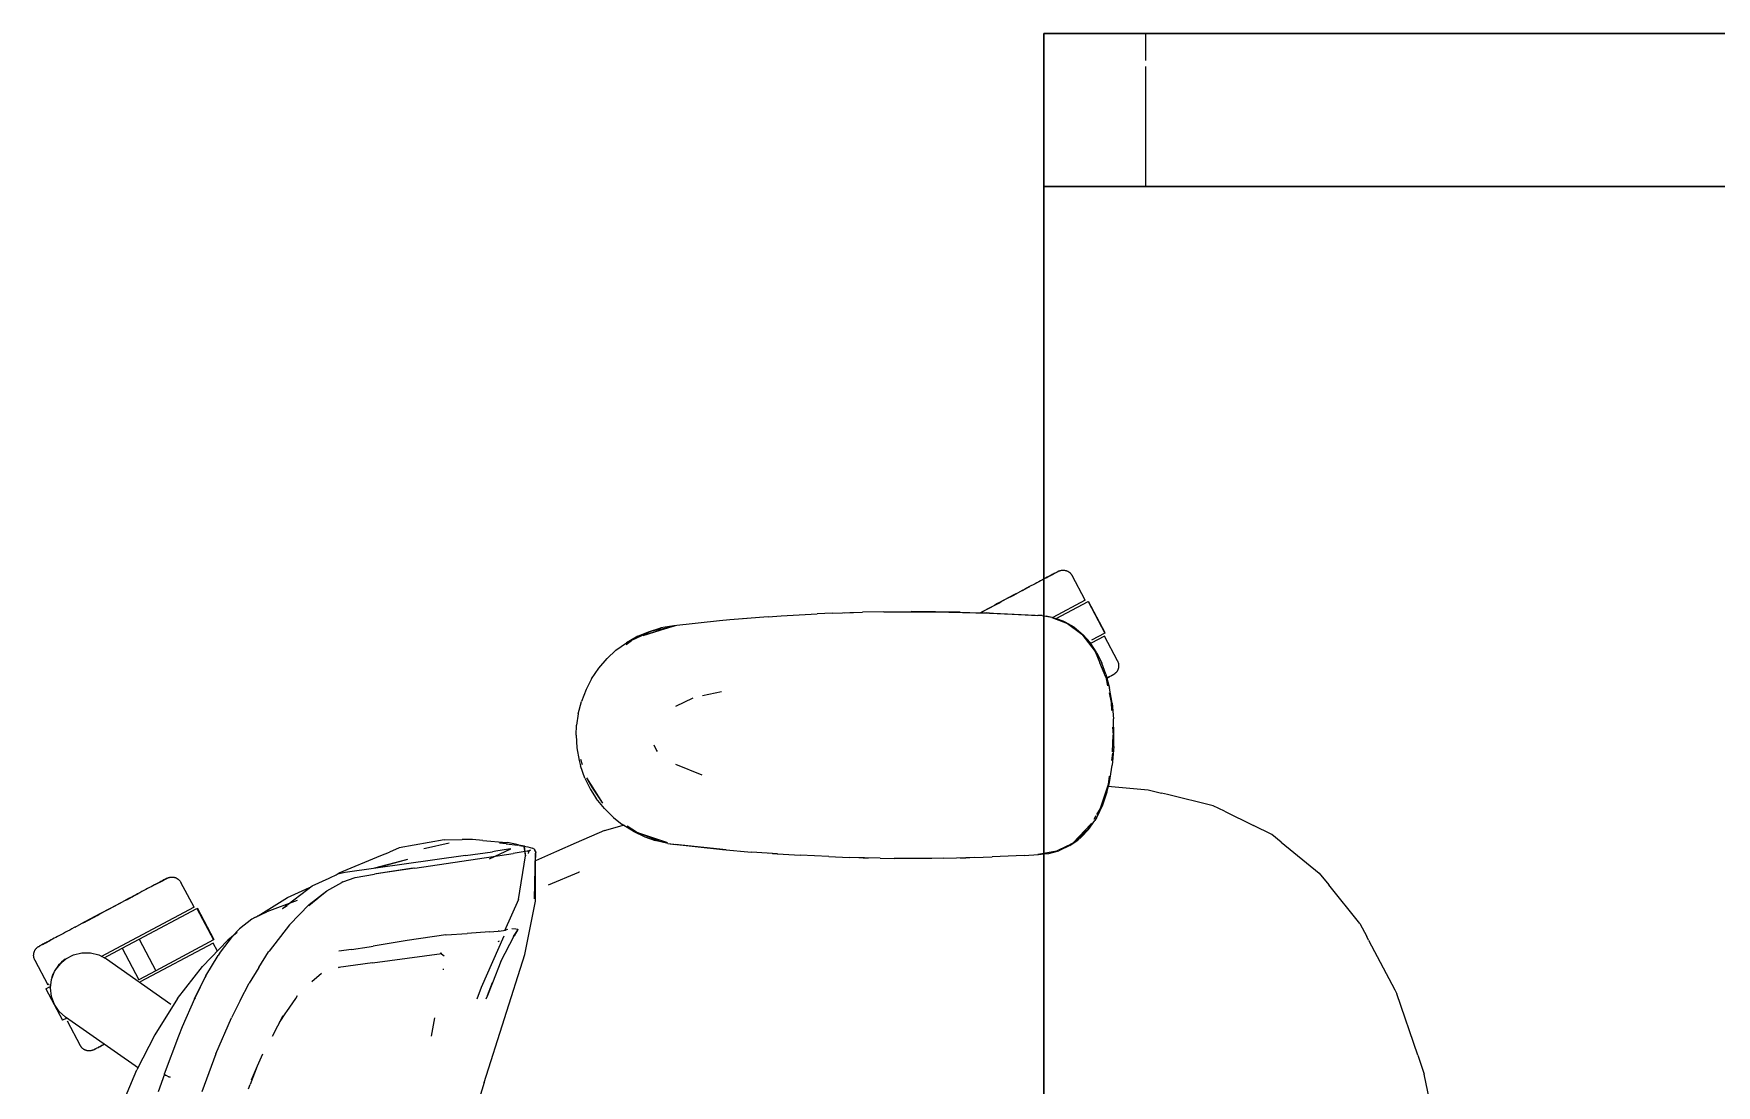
# Model space of a CAD drawing. Header units: millimetres. Extents: x 155927 to 326028, y -36033 to 97293.
# Drawn here: x 221534 to 222195, y 10562 to 10976 of the extents above; entities that cross this region are included whole.
import ezdxf

# ---------------------------------------------------------------- set-up
doc = ezdxf.new("R2010")
doc.units = ezdxf.units.MM
doc.header["$MEASUREMENT"] = 0
doc.layers.add('G-IMPT', color=8, linetype='CONTINUOUS', lineweight=9)
doc.layers.add('I-FURN', color=8, linetype='CONTINUOUS', lineweight=9)

msp = doc.modelspace()

# ---------------------------------------------------------------- linework, layer by layer
at = {"layer": 'G-IMPT'}
for p, q in [((221786.19, 10743.01), (221773.73, 10739.18)), ((221777.22, 10740.97), (221785.62, 10742.88)), ((221785.67, 10743.01), (221780.63, 10742.11)), ((221786.19, 10743.01), (221782.87, 10742.09)), ((221803.6, 10744.91), (221785.67, 10743.01)), ((221807.73, 10745.26), (221803.6, 10744.91)), ((221822.79, 10746.51), (221807.73, 10745.26)), ((221814.6, 10745.86), (221812.93, 10745.69)), ((221822.79, 10746.51), (221827.88, 10746.83)), ((221827.88, 10746.83), (221842.01, 10747.64)), ((221848.04, 10747.9), (221842.01, 10747.64)), ((221848.04, 10747.9), (221859.8, 10748.29)), ((221852.92, 10748.04), (221854.86, 10748.15)), ((221854.86, 10748.15), (221856.36, 10748.16)), ((221868.22, 10748.45), (221859.8, 10748.29)), ((221868.22, 10748.45), (221879.01, 10748.54)), ((221868.22, 10748.45), (221888.4, 10748.5)), ((221868.22, 10748.45), (221898.23, 10748.34)), ((221898.23, 10748.34), (221879.01, 10748.54)), ((221888.29, 10748.46), (221890.44, 10748.48)), ((221888.4, 10748.5), (221898.23, 10748.34)), ((221888.4, 10748.5), (221909.8, 10747.99)), ((221888.4, 10748.5), (221908.59, 10748.03)), ((221890.44, 10748.48), (221892.35, 10748.41)), ((221898.23, 10748.34), (221909.8, 10747.99)), ((221909.8, 10747.99), (221908.59, 10748.03)), ((221908.59, 10748.03), (221930.37, 10746.95)), ((221908.59, 10748.03), (221928.77, 10747.06)), ((221909.8, 10747.99), (221930.37, 10746.95)), ((221926.53, 10747.14), (221928.77, 10747.06)), ((221930.37, 10746.95), (221928.77, 10747.06)), ((221930.37, 10746.95), (221932.02, 10746.69)), ((221934.23, 10746.23), (221931.07, 10746.71)), ((221934.41, 10746.25), (221932.02, 10746.69)), ((221934.23, 10746.23), (221940.43, 10743.82)), ((221934.41, 10746.25), (221935.76, 10745.88)), ((221939.4, 10744.49), (221935.76, 10745.88)), ((221939.4, 10744.49), (221942.83, 10742.53)), ((221940.43, 10743.82), (221946.05, 10739.65)), ((221763, 10733.33), (221767.09, 10736.32)), ((221767.05, 10735.63), (221769.15, 10737.23)), ((221771.53, 10738.84), (221767.09, 10736.32)), ((221777.22, 10740.97), (221769.15, 10737.23)), ((221771.53, 10738.84), (221775.77, 10740.65)), ((221773.73, 10739.18), (221782.87, 10742.09)), ((221775.77, 10740.65), (221780.63, 10742.11)), ((221942.83, 10742.53), (221946.57, 10739.45)), ((221946.05, 10739.65), (221951.27, 10732.86)), ((221949.24, 10736.41), (221946.57, 10739.45)), ((221951.9, 10732.37), (221949.24, 10736.41)), ((221756.24, 10726.33), (221759.57, 10730.16)), ((221763, 10733.33), (221759.57, 10730.16)), ((221951.27, 10732.86), (221953.11, 10728.47)), ((221951.9, 10732.37), (221953.88, 10728.29)), ((221753.41, 10722.16), (221756.24, 10726.33)), ((221955.44, 10722.84), (221953.11, 10728.47)), ((221955.46, 10723.96), (221953.88, 10728.29)), ((221955.46, 10723.96), (221956.89, 10718.48)), ((221751.22, 10718), (221749.39, 10713.29)), ((221753.41, 10722.16), (221751.22, 10718)), ((221804.39, 10717.04), (221796.96, 10715.47)), ((221955.44, 10722.84), (221956.15, 10719.38)), ((221956.71, 10716.63), (221957.48, 10712.88)), ((221957.89, 10712.55), (221956.89, 10718.48)), ((221748.13, 10708.42), (221749.39, 10713.29)), ((221786.56, 10711.44), (221793.34, 10714.7)), ((221957.48, 10712.88), (221957.68, 10709.68)), ((221957.89, 10712.55), (221958.46, 10706.4)), ((221747.31, 10700.06), (221747.48, 10703.91)), ((221748.13, 10708.42), (221747.48, 10703.91)), ((221958.64, 10700.06), (221958.46, 10706.4)), ((221747.31, 10700.06), (221747.61, 10695.02)), ((221958.05, 10693.39), (221958.27, 10700.06)), ((221958.07, 10703.17), (221958.27, 10700.06)), ((221958.55, 10695.55), (221958.64, 10700.06)), ((221747.61, 10695.02), (221748.49, 10690.07)), ((221748.49, 10690.07), (221749.05, 10687.94)), ((221749.85, 10688.38), (221749.23, 10690.41)), ((221777.92, 10696.23), (221778.94, 10694.01)), ((221778.94, 10694.01), (221779.24, 10693.56)), ((221958.03, 10692.89), (221957.64, 10690.11)), ((221958.55, 10695.55), (221957.98, 10688.24)), ((221750.76, 10683.17), (221749.05, 10687.94)), ((221796.89, 10684.34), (221786.46, 10688.48)), ((221956.77, 10683.92), (221956.31, 10680.63)), ((221956.86, 10681.47), (221957.98, 10688.24)), ((221750.76, 10683.17), (221753, 10678.66)), ((221751.41, 10683.26), (221753.57, 10679.59)), ((221751.41, 10683.26), (221757.73, 10673.31)), ((221753, 10678.66), (221755.27, 10675.11)), ((221753.57, 10679.59), (221757.73, 10673.31)), ((221956.31, 10680.63), (221953.28, 10671.24)), ((221955.88, 10677.55), (221954.14, 10672.46)), ((221955.88, 10677.55), (221956.86, 10681.47)), ((221956.18, 10680.01), (221972.05, 10678.57)), ((221972.05, 10678.57), (221977.34, 10677.27)), ((221979.72, 10676.69), (221977.34, 10677.27)), ((221758.46, 10671.14), (221755.27, 10675.11)), ((221758.46, 10671.14), (221762.06, 10667.59)), ((221953.28, 10671.24), (221951.81, 10668.79)), ((221954.14, 10672.46), (221951.94, 10667.82)), ((221997.66, 10672.29), (221979.72, 10676.69)), ((222002.02, 10670.14), (221997.66, 10672.29)), ((221758.54, 10662.52), (221766.36, 10664.78)), ((221762.06, 10667.59), (221765.37, 10664.96)), ((221769.7, 10662.23), (221765.37, 10664.96)), ((221771.02, 10661.84), (221767.44, 10664.26)), ((221949.51, 10665.03), (221942.61, 10657.64)), ((221949.51, 10665.03), (221948.23, 10663.56)), ((221949.84, 10665.49), (221948.32, 10662.94)), ((221948.68, 10662.99), (221951.13, 10666.45)), ((221951.53, 10668.32), (221950.67, 10666.88)), ((221951.94, 10667.82), (221951.13, 10666.45)), ((222002.02, 10670.14), (222013.49, 10664.49)), ((222020.65, 10660.97), (222013.49, 10664.49)), ((221695.55, 10658.93), (221677.85, 10655.69)), ((221697.41, 10657.52), (221688.1, 10655.48)), ((221695.55, 10658.93), (221702.51, 10658.96)), ((221706.68, 10658.96), (221702.51, 10658.96)), ((221710.64, 10658.62), (221706.68, 10658.96)), ((221710.64, 10658.62), (221719.96, 10657.81)), ((221719.8, 10657.3), (221717.21, 10657.51)), ((221719.8, 10657.3), (221724.48, 10656.78)), ((221719.96, 10657.81), (221720.43, 10657.77)), ((221724.68, 10656.96), (221720.43, 10657.77)), ((221724.68, 10656.96), (221727.01, 10656.52)), ((221747.41, 10657.66), (221739.58, 10654.24)), ((221758.54, 10662.52), (221747.41, 10657.66)), ((221769.7, 10662.23), (221774.28, 10660.04)), ((221780.24, 10658.23), (221771.02, 10661.84)), ((221771.02, 10661.84), (221773.73, 10660.94)), ((221771.02, 10661.84), (221782.87, 10658.02)), ((221773.73, 10660.94), (221782.87, 10658.02)), ((221774.28, 10660.04), (221778.41, 10658.6)), ((221783.37, 10657.44), (221778.41, 10658.6)), ((221783.29, 10657.66), (221780.24, 10658.23)), ((221783.37, 10657.44), (221806.32, 10654.98)), ((221783.37, 10657.44), (221786.19, 10657.11)), ((221783.37, 10657.44), (221804.81, 10655.09)), ((221806.32, 10654.98), (221786.19, 10657.11)), ((221940.37, 10656.53), (221942.61, 10657.64)), ((221941.28, 10656.61), (221944.5, 10658.81)), ((221948.32, 10662.94), (221942.61, 10657.64)), ((221942.61, 10657.64), (221945.02, 10659.87)), ((221945.82, 10659.95), (221944.5, 10658.81)), ((221948.1, 10663.4), (221945.02, 10659.87)), ((221945.82, 10659.95), (221948.68, 10662.99)), ((222024.31, 10657.99), (222020.65, 10660.97)), ((222024.31, 10657.99), (222039.25, 10645.82)), ((221654.18, 10645.91), (221670.63, 10652.71)), ((221703.83, 10652.75), (221656.61, 10646.07)), ((221681.03, 10651.2), (221668.08, 10647.7)), ((221681.03, 10651.2), (221669.14, 10647.85)), ((221670.63, 10652.71), (221673.99, 10654.1)), ((221677.85, 10655.69), (221673.99, 10654.1)), ((221683.92, 10647.8), (221714.79, 10652.36)), ((221688.1, 10655.48), (221687.53, 10655.33)), ((221703.83, 10652.75), (221714.49, 10654.19)), ((221713.24, 10651.38), (221721.67, 10655.38)), ((221715.79, 10654.4), (221714.49, 10654.19)), ((221714.79, 10652.36), (221722.64, 10653.47)), ((221720.81, 10655.24), (221715.79, 10654.4)), ((221721.67, 10655.38), (221720.81, 10655.24)), ((221728.91, 10654.58), (221722.64, 10653.47)), ((221725.1, 10656.7), (221724.48, 10656.78)), ((221724.74, 10635.48), (221727.46, 10652.53)), ((221725.1, 10656.7), (221728.38, 10656.17)), ((221726.77, 10656.11), (221727.4, 10652.56)), ((221726.77, 10656.11), (221727.46, 10652.53)), ((221727.4, 10652.56), (221727.01, 10656.52)), ((221728.29, 10654.41), (221729.39, 10654.97)), ((221728.29, 10654.41), (221728.91, 10654.58)), ((221728.38, 10656.17), (221730.24, 10655.62)), ((221728.56, 10654.03), (221728.49, 10653.54)), ((221728.56, 10654.03), (221728.89, 10654.57)), ((221728.89, 10654.57), (221729.39, 10654.97)), ((221730.78, 10655.3), (221730.24, 10655.62)), ((221730.78, 10655.3), (221731.15, 10654.8)), ((221730.93, 10635.67), (221731.52, 10654.11)), ((221730.93, 10635.67), (221731.42, 10653.65)), ((221731.54, 10654.23), (221731.15, 10654.8)), ((221731.54, 10654.23), (221731.35, 10653.36)), ((221731.35, 10653.36), (221731.38, 10653.48)), ((221731.37, 10634.78), (221731.42, 10653.65)), ((221731.42, 10653.65), (221731.38, 10653.48)), ((221739.58, 10654.24), (221731.41, 10650.67)), ((221731.52, 10654.11), (221731.42, 10653.65)), ((221804.81, 10655.09), (221816.2, 10654.1)), ((221826.49, 10653.37), (221816.2, 10654.1)), ((221824.45, 10653.51), (221823.03, 10653.64)), ((221824.45, 10653.51), (221826.35, 10653.42)), ((221826.49, 10653.37), (221835.36, 10652.81)), ((221846.67, 10652.27), (221835.36, 10652.81)), ((221846.67, 10652.27), (221854.55, 10651.98)), ((221866.85, 10651.69), (221854.55, 10651.98)), ((221858.42, 10651.9), (221860.08, 10651.82)), ((221860.08, 10651.82), (221862.16, 10651.82)), ((221866.85, 10651.69), (221872.33, 10651.61)), ((221887.04, 10651.61), (221872.33, 10651.61)), ((221891.55, 10651.66), (221887.04, 10651.61)), ((221891.55, 10651.66), (221907.22, 10652.04)), ((221898.28, 10651.83), (221900.49, 10651.83)), ((221903.82, 10651.98), (221900.49, 10651.83)), ((221907.22, 10652.04), (221910.77, 10652.16)), ((221923.33, 10652.78), (221910.77, 10652.16)), ((221923.33, 10652.78), (221928.99, 10653.06)), ((221931.07, 10653.49), (221928.77, 10653.06)), ((221928.99, 10653.06), (221931.07, 10653.32)), ((221936.11, 10654.43), (221931.07, 10653.49)), ((221931.07, 10653.32), (221933, 10653.56)), ((221933, 10653.56), (221936.95, 10654.62)), ((221940.37, 10656.53), (221936.11, 10654.43)), ((221941.28, 10656.61), (221936.95, 10654.62)), ((221643.68, 10640.8), (221650.25, 10643.86)), ((221650.25, 10643.86), (221653.62, 10645.43)), ((221653.01, 10645.14), (221654.18, 10645.91)), ((221656.61, 10646.07), (221653.62, 10645.43)), ((221655.69, 10642.36), (221660.48, 10644.11)), ((221660.48, 10644.11), (221668.15, 10645.41)), ((221683.31, 10647.71), (221668.15, 10645.41)), ((221683.92, 10647.8), (221668.73, 10645.48)), ((221683.31, 10647.71), (221668.73, 10645.48)), ((221736.52, 10641.21), (221748.37, 10646.14)), ((221748.64, 10646.24), (221748.37, 10646.14)), ((222039.25, 10645.82), (222043.02, 10641.16)), ((221632.03, 10631.88), (221643.68, 10640.8)), ((221633.92, 10636.17), (221642.54, 10640.15)), ((221649.2, 10638.53), (221642.26, 10633.13)), ((221642.46, 10633.44), (221649.43, 10638.86)), ((221649.2, 10638.53), (221645.83, 10635.94)), ((221649.43, 10638.86), (221655.27, 10642.14)), ((221655.69, 10642.36), (221655.27, 10642.14)), ((222055.22, 10626.02), (222043.02, 10641.16)), ((221622.47, 10629.05), (221633.92, 10636.17)), ((221623.55, 10629.53), (221625.78, 10630.6)), ((221637.68, 10635.11), (221625.78, 10630.6)), ((221632.03, 10631.88), (221633.87, 10632.93)), ((221642.46, 10633.44), (221634.73, 10625.54)), ((221642.26, 10633.13), (221645.83, 10635.94)), ((221724.74, 10635.48), (221719.16, 10623.19)), ((221727.18, 10613.82), (221731.37, 10634.78)), ((221612.22, 10620.85), (221615.11, 10623.88)), ((221619.97, 10627.74), (221615.11, 10623.88)), ((221621.11, 10628.36), (221619.97, 10627.74)), ((221621.11, 10628.36), (221623.55, 10629.53)), ((221622.47, 10629.05), (221621.7, 10628.55)), ((221634.73, 10625.54), (221626.71, 10615.1)), ((221722.14, 10624.11), (221723.67, 10623.95)), ((221723.67, 10623.95), (221724.35, 10623.8)), ((222055.22, 10626.02), (222057.93, 10620.89)), ((221610.55, 10619.43), (221600.59, 10609.14)), ((221612.22, 10620.85), (221607.5, 10614.72)), ((221614.22, 10622.44), (221610.55, 10619.43)), ((221679.39, 10619.04), (221667.62, 10617.17)), ((221680.94, 10619.29), (221679.39, 10619.04)), ((221696.16, 10621.5), (221680.94, 10619.29)), ((221696.16, 10621.5), (221696.24, 10621.51)), ((221696.24, 10621.51), (221704.48, 10622.13)), ((221713.33, 10622.76), (221704.48, 10622.13)), ((221710.2, 10601), (221719.12, 10621.16)), ((221713.33, 10622.76), (221716.73, 10623.01)), ((221717.1, 10623.05), (221716.73, 10623.01)), ((221716.75, 10618.99), (221717.18, 10619.26)), ((221717.1, 10623.05), (221719.57, 10623.34)), ((221717.75, 10611.11), (221723.03, 10621.22)), ((221719.57, 10623.34), (221719.63, 10623.36)), ((221720.4, 10623.64), (221719.63, 10623.36)), ((221724.38, 10623.67), (221722.54, 10620.97)), ((221724.38, 10623.67), (221723.03, 10621.22)), ((221724.35, 10623.8), (221724.38, 10623.67)), ((221724.38, 10623.67), (221724.41, 10623.5)), ((222058.66, 10619.52), (222057.93, 10620.89)), ((222058.66, 10619.52), (222068.95, 10600.01)), ((221601.9, 10605.44), (221606.64, 10613.43)), ((221607.5, 10614.72), (221606.64, 10613.43)), ((221622.66, 10608.75), (221626.54, 10614.84)), ((221626.71, 10615.1), (221626.54, 10614.84)), ((221659.12, 10615.85), (221654.05, 10615.1)), ((221659.12, 10615.85), (221665.96, 10616.91)), ((221665.96, 10616.91), (221667.62, 10617.17)), ((221667.31, 10610.5), (221694.64, 10614.23)), ((221695.5, 10613.12), (221693.94, 10614.36)), ((221694.15, 10614.32), (221694.38, 10614.28)), ((221694.64, 10614.23), (221694.38, 10614.28)), ((221711.19, 10563.58), (221727.18, 10613.82)), ((221717.75, 10611.11), (221714.5, 10602.64)), ((221590.78, 10596.54), (221600.59, 10609.14)), ((221597.38, 10596.38), (221601.9, 10605.44)), ((221597.38, 10596.38), (221601.6, 10604.84)), ((221597.6, 10596.83), (221601.9, 10605.44)), ((221601.9, 10605.44), (221601.6, 10604.84)), ((221622.66, 10608.75), (221618.89, 10602.52)), ((221643.46, 10603.22), (221647.36, 10606.55)), ((221667.31, 10610.5), (221653.96, 10608.72)), ((221653.96, 10608.72), (221654.43, 10608.86)), ((221695.15, 10608.17), (221695.1, 10607.82)), ((221615.32, 10595.73), (221618.89, 10602.52)), ((221637.18, 10596.58), (221637.93, 10597.69)), ((221708.46, 10596.42), (221710.2, 10601)), ((221712.48, 10597.74), (221711.92, 10596.33)), ((221712.48, 10597.74), (221714.5, 10602.84)), ((221714.5, 10602.64), (221712.48, 10597.74)), ((221714.5, 10602.84), (221713.1, 10599.31)), ((222068.95, 10600.01), (222069.83, 10598.35)), ((222077.98, 10574.26), (222069.83, 10598.35)), ((221590.78, 10596.54), (221581.81, 10582.24)), ((221597.38, 10596.38), (221592.61, 10585.43)), ((221597.6, 10596.83), (221597.38, 10596.38)), ((221615.32, 10595.73), (221611.93, 10589)), ((221630.74, 10587.12), (221633.3, 10590.87)), ((221633.3, 10590.87), (221633.69, 10591.45)), ((221633.69, 10591.45), (221637.18, 10596.58)), ((221592.61, 10585.43), (221591.13, 10581.75)), ((221605.75, 10574.77), (221611.93, 10589)), ((221628.05, 10581.79), (221632.24, 10589.89)), ((221630.74, 10587.12), (221632.24, 10589.89)), ((221690.47, 10581.69), (221691.88, 10588.95)), ((221581.81, 10582.24), (221574.72, 10568.47)), ((221591.13, 10581.75), (221585.55, 10566.78)), ((221605.75, 10574.77), (221600.3, 10559.89)), ((221624.18, 10574.74), (221621.99, 10569.9)), ((222077.98, 10574.26), (222080.5, 10566.82)), ((221567.2, 10550.49), (221574.72, 10568.47)), ((221585.59, 10566.78), (221583.18, 10559.85)), ((221585.55, 10566.78), (221585.59, 10566.65)), ((221585.59, 10566.65), (221585.59, 10566.78)), ((221585.59, 10566.65), (221585.99, 10566.38)), ((221585.59, 10566.65), (221585.6, 10566.61)), ((221585.99, 10566.38), (221585.6, 10566.61)), ((221586.82, 10566), (221585.99, 10566.38)), ((221586.18, 10566.28), (221585.99, 10566.38)), ((221586.82, 10566), (221586.18, 10566.28)), ((221586.82, 10566), (221587.88, 10565.58)), ((221586.82, 10566), (221587.28, 10565.8)), ((221587.88, 10565.58), (221587.28, 10565.8)), ((221621.99, 10569.9), (221619.26, 10562.81)), ((221621.99, 10569.9), (221619.68, 10564.45)), ((222083.37, 10553), (222080.5, 10566.82)), ((221618.6, 10561.09), (221619.26, 10562.81)), ((221711.19, 10563.58), (221702, 10533.61))]:
    msp.add_line(p, q, dxfattribs=at)
at = {"layer": 'I-FURN'}
for p, q in [((221931.07, 10975.6), (222731.07, 10975.6)), ((221971.07, 10975.6), (221931.07, 10975.6)), ((221931.07, 10975.6), (221931.07, 10915.6)), ((221931.07, 10915.6), (221931.07, 10975.6)), ((222731.07, 10975.6), (221931.07, 10975.6)), ((221931.07, 10975.6), (221931.07, 9375.6)), ((221931.07, 9375.6), (221931.07, 10975.6)), ((221931.07, 10975.6), (222731.07, 10975.6)), ((222691.07, 10975.6), (221971.07, 10975.6)), ((221971.07, 10975.6), (221971.07, 10965.02)), ((221971.07, 10975.6), (221971.07, 10965.02)), ((221971.07, 10962.7), (221971.07, 10915.6)), ((221971.07, 10962.7), (221971.07, 10915.6)), ((221931.07, 10915.6), (221971.07, 10915.6)), ((222366.07, 10915.6), (221931.07, 10915.6)), ((221971.07, 10915.6), (222691.07, 10915.6)), ((221933.15, 10762.44), (221933.65, 10762.71)), ((221933.91, 10762.84), (221933.43, 10762.59)), ((221933.65, 10762.71), (221934.12, 10762.96)), ((221934.36, 10763.08), (221933.91, 10762.84)), ((221934.12, 10762.96), (221934.55, 10763.18)), ((221934.77, 10763.3), (221934.36, 10763.08)), ((221934.55, 10763.18), (221934.94, 10763.39)), ((221935.14, 10763.5), (221934.77, 10763.3)), ((221934.94, 10763.39), (221935.3, 10763.58)), ((221935.47, 10763.68), (221935.14, 10763.5)), ((221935.3, 10763.58), (221935.62, 10763.75)), ((221935.77, 10763.83), (221935.47, 10763.68)), ((221935.62, 10763.75), (221935.9, 10763.9)), ((221936.03, 10763.97), (221935.77, 10763.83)), ((221935.9, 10763.9), (221936.14, 10764.03)), ((221936.25, 10764.09), (221936.03, 10763.97)), ((221936.14, 10764.03), (221936.34, 10764.14)), ((221936.43, 10764.18), (221936.25, 10764.09)), ((221936.34, 10764.14), (221936.5, 10764.22)), ((221936.57, 10764.26), (221936.43, 10764.18)), ((221936.5, 10764.22), (221936.62, 10764.29)), ((221936.67, 10764.31), (221936.57, 10764.26)), ((221936.62, 10764.29), (221936.7, 10764.33)), ((221936.73, 10764.34), (221936.67, 10764.31)), ((221936.7, 10764.33), (221936.75, 10764.35)), ((221936.75, 10764.36), (221936.73, 10764.34)), ((221936.75, 10764.36), (221936.89, 10764.43)), ((221936.75, 10764.35), (221936.75, 10764.36)), ((221936.89, 10764.43), (221937.04, 10764.5)), ((221937.04, 10764.5), (221937.19, 10764.56)), ((221937.19, 10764.56), (221937.34, 10764.61)), ((221937.34, 10764.61), (221937.5, 10764.66)), ((221937.5, 10764.66), (221937.65, 10764.7)), ((221937.65, 10764.7), (221937.81, 10764.74)), ((221937.81, 10764.74), (221937.97, 10764.77)), ((221937.97, 10764.77), (221938.13, 10764.79)), ((221938.13, 10764.79), (221938.29, 10764.81)), ((221938.29, 10764.81), (221938.45, 10764.82)), ((221938.45, 10764.82), (221938.61, 10764.83)), ((221938.61, 10764.83), (221938.77, 10764.82)), ((221938.77, 10764.82), (221938.93, 10764.82)), ((221938.93, 10764.82), (221939.09, 10764.8)), ((221939.09, 10764.8), (221939.25, 10764.78)), ((221939.25, 10764.78), (221939.41, 10764.75)), ((221939.41, 10764.75), (221939.57, 10764.72)), ((221939.57, 10764.72), (221939.72, 10764.68)), ((221939.72, 10764.68), (221939.88, 10764.63)), ((221939.88, 10764.63), (221940.03, 10764.58)), ((221940.03, 10764.58), (221940.18, 10764.52)), ((221940.18, 10764.52), (221940.33, 10764.46)), ((221940.33, 10764.46), (221940.47, 10764.39)), ((221940.47, 10764.39), (221940.62, 10764.31)), ((221940.62, 10764.31), (221940.75, 10764.23)), ((221940.75, 10764.23), (221940.89, 10764.14)), ((221940.89, 10764.14), (221941.02, 10764.05)), ((221941.02, 10764.05), (221941.15, 10763.95)), ((221941.15, 10763.95), (221941.27, 10763.85)), ((221941.27, 10763.85), (221941.39, 10763.74)), ((221941.39, 10763.74), (221941.51, 10763.63)), ((221941.51, 10763.63), (221941.62, 10763.51)), ((221941.62, 10763.51), (221941.73, 10763.39)), ((221941.73, 10763.39), (221941.83, 10763.27)), ((221941.83, 10763.27), (221941.92, 10763.14)), ((221941.92, 10763.14), (221942.02, 10763)), ((221942.02, 10763), (221942.1, 10762.87)), ((221942.1, 10762.87), (221942.18, 10762.73)), ((221942.18, 10762.73), (221942.2, 10762.69)), ((221921.65, 10756.33), (221920.72, 10755.83)), ((221921.15, 10756.06), (221922.07, 10756.55)), ((221922.57, 10756.81), (221921.65, 10756.33)), ((221922.07, 10756.55), (221922.98, 10757.03)), ((221923.46, 10757.29), (221922.57, 10756.81)), ((221922.98, 10757.03), (221923.87, 10757.51)), ((221924.34, 10757.76), (221923.46, 10757.29)), ((221923.87, 10757.51), (221924.74, 10757.97)), ((221925.2, 10758.21), (221924.34, 10757.76)), ((221924.74, 10757.97), (221925.58, 10758.42)), ((221926.03, 10758.65), (221925.2, 10758.21)), ((221926.84, 10759.09), (221926.03, 10758.65)), ((221927.63, 10759.51), (221926.84, 10759.09)), ((221928.39, 10759.91), (221927.63, 10759.51)), ((221929.13, 10760.3), (221928.39, 10759.91)), ((221929.83, 10760.68), (221929.13, 10760.3)), ((221930.51, 10761.04), (221929.83, 10760.68)), ((221931.16, 10761.38), (221930.51, 10761.04)), ((221931.78, 10761.71), (221931.16, 10761.38)), ((221932.36, 10762.02), (221931.78, 10761.71)), ((221932.05, 10761.86), (221932.62, 10762.16)), ((221932.91, 10762.31), (221932.36, 10762.02)), ((221932.62, 10762.16), (221933.15, 10762.44)), ((221933.43, 10762.59), (221932.91, 10762.31)), ((221947.35, 10753), (221942.2, 10762.69)), ((221908.87, 10749.53), (221907.88, 10749)), ((221908.34, 10749.25), (221909.33, 10749.78)), ((221909.88, 10750.07), (221908.87, 10749.53)), ((221909.33, 10749.78), (221910.34, 10750.31)), ((221910.88, 10750.6), (221909.88, 10750.07)), ((221910.34, 10750.31), (221911.34, 10750.85)), ((221911.89, 10751.13), (221910.88, 10750.6)), ((221911.34, 10750.85), (221912.35, 10751.38)), ((221912.89, 10751.67), (221911.89, 10751.13)), ((221912.35, 10751.38), (221913.35, 10751.91)), ((221913.89, 10752.2), (221912.89, 10751.67)), ((221913.35, 10751.91), (221914.35, 10752.45)), ((221914.89, 10752.73), (221913.89, 10752.2)), ((221914.35, 10752.45), (221915.35, 10752.98)), ((221915.89, 10753.26), (221914.89, 10752.73)), ((221915.35, 10752.98), (221916.34, 10753.5)), ((221916.87, 10753.79), (221915.89, 10753.26)), ((221916.34, 10753.5), (221917.32, 10754.03)), ((221917.85, 10754.31), (221916.87, 10753.79)), ((221917.32, 10754.03), (221918.3, 10754.54)), ((221918.82, 10754.82), (221917.85, 10754.31)), ((221918.3, 10754.54), (221919.26, 10755.06)), ((221919.78, 10755.33), (221918.82, 10754.82)), ((221919.26, 10755.06), (221920.21, 10755.56)), ((221920.72, 10755.83), (221919.78, 10755.33)), ((221920.21, 10755.56), (221921.15, 10756.06)), ((221947.35, 10753), (221934.69, 10746.27)), ((221935.97, 10745.82), (221948.47, 10752.47)), ((221948.47, 10752.47), (221955.05, 10740.11)), ((221955.22, 10740.2), (221948.65, 10752.56)), ((221906.89, 10748.48), (221905.9, 10747.95)), ((221906.35, 10748.19), (221907.34, 10748.72)), ((221907.88, 10749), (221906.89, 10748.48)), ((221907.34, 10748.72), (221908.34, 10749.25)), ((221954.86, 10738.88), (221949.67, 10736.12)), ((221955.05, 10740.11), (221949.76, 10737.29)), ((221960.01, 10729.19), (221954.86, 10738.88)), ((221957.07, 10723.06), (221956.74, 10722.88)), ((221956.89, 10722.97), (221957.21, 10723.14)), ((221957.37, 10723.22), (221957.07, 10723.06)), ((221957.21, 10723.14), (221957.49, 10723.28)), ((221957.63, 10723.36), (221957.37, 10723.22)), ((221957.49, 10723.28), (221957.73, 10723.41)), ((221957.85, 10723.47), (221957.63, 10723.36)), ((221957.73, 10723.41), (221957.93, 10723.52)), ((221958.03, 10723.57), (221957.85, 10723.47)), ((221957.93, 10723.52), (221958.1, 10723.61)), ((221958.17, 10723.64), (221958.03, 10723.57)), ((221958.1, 10723.61), (221958.22, 10723.67)), ((221958.27, 10723.7), (221958.17, 10723.64)), ((221958.22, 10723.67), (221958.3, 10723.71)), ((221958.33, 10723.73), (221958.27, 10723.7)), ((221958.3, 10723.71), (221958.34, 10723.74)), ((221958.35, 10723.74), (221958.33, 10723.73)), ((221958.34, 10723.74), (221958.35, 10723.74)), ((221958.38, 10723.76), (221958.35, 10723.74)), ((221958.52, 10723.84), (221958.38, 10723.76)), ((221958.66, 10723.93), (221958.52, 10723.84)), ((221958.79, 10724.02), (221958.66, 10723.93)), ((221958.92, 10724.11), (221958.79, 10724.02)), ((221959.05, 10724.21), (221958.92, 10724.11)), ((221959.17, 10724.32), (221959.05, 10724.21)), ((221959.29, 10724.43), (221959.17, 10724.32)), ((221959.4, 10724.55), (221959.29, 10724.43)), ((221959.51, 10724.67), (221959.4, 10724.55)), ((221959.61, 10724.79), (221959.51, 10724.67)), ((221959.71, 10724.92), (221959.61, 10724.79)), ((221959.8, 10725.05), (221959.71, 10724.92)), ((221959.89, 10725.19), (221959.8, 10725.05)), ((221959.97, 10725.33), (221959.89, 10725.19)), ((221960.05, 10725.47), (221959.97, 10725.33)), ((221960.01, 10729.19), (221960.09, 10729.05)), ((221960.12, 10725.61), (221960.05, 10725.47)), ((221960.09, 10729.05), (221960.15, 10728.9)), ((221960.18, 10725.76), (221960.12, 10725.61)), ((221960.15, 10728.9), (221960.21, 10728.75)), ((221960.24, 10725.91), (221960.18, 10725.76)), ((221960.21, 10728.75), (221960.27, 10728.6)), ((221960.29, 10726.06), (221960.24, 10725.91)), ((221960.27, 10728.6), (221960.32, 10728.45)), ((221960.34, 10726.22), (221960.29, 10726.06)), ((221960.32, 10728.45), (221960.36, 10728.29)), ((221960.38, 10726.37), (221960.34, 10726.22)), ((221960.36, 10728.29), (221960.4, 10728.13)), ((221960.41, 10726.53), (221960.38, 10726.37)), ((221960.4, 10728.13), (221960.43, 10727.97)), ((221960.44, 10726.69), (221960.41, 10726.53)), ((221960.43, 10727.97), (221960.45, 10727.82)), ((221960.46, 10726.85), (221960.44, 10726.69)), ((221960.45, 10727.82), (221960.47, 10727.66)), ((221960.47, 10727.01), (221960.46, 10726.85)), ((221960.47, 10727.66), (221960.48, 10727.49)), ((221960.48, 10727.17), (221960.47, 10727.01)), ((221960.48, 10727.49), (221960.48, 10727.33)), ((221960.48, 10727.33), (221960.48, 10727.17)), ((221955.72, 10722.34), (221956.15, 10722.57)), ((221956.36, 10722.68), (221955.95, 10722.47)), ((221956.15, 10722.57), (221956.54, 10722.78)), ((221956.74, 10722.88), (221956.36, 10722.68)), ((221956.54, 10722.78), (221956.89, 10722.97)), ((221586.37, 10643.66), (221586.49, 10643.73)), ((221586.54, 10643.75), (221586.44, 10643.7)), ((221586.49, 10643.73), (221586.57, 10643.77)), ((221586.6, 10643.79), (221586.54, 10643.75)), ((221586.57, 10643.77), (221586.62, 10643.79)), ((221586.62, 10643.8), (221586.6, 10643.79)), ((221586.62, 10643.8), (221586.76, 10643.87)), ((221586.62, 10643.79), (221586.62, 10643.8)), ((221586.76, 10643.87), (221586.91, 10643.94)), ((221586.91, 10643.94), (221587.06, 10644)), ((221587.06, 10644), (221587.21, 10644.05)), ((221587.21, 10644.05), (221587.37, 10644.1)), ((221587.37, 10644.1), (221587.52, 10644.14)), ((221587.52, 10644.14), (221587.68, 10644.18)), ((221587.68, 10644.18), (221587.84, 10644.21)), ((221587.84, 10644.21), (221588, 10644.23)), ((221588, 10644.23), (221588.16, 10644.25)), ((221588.16, 10644.25), (221588.32, 10644.26)), ((221588.32, 10644.26), (221588.48, 10644.27)), ((221588.48, 10644.27), (221588.64, 10644.27)), ((221588.64, 10644.27), (221588.8, 10644.26)), ((221588.8, 10644.26), (221588.96, 10644.24)), ((221588.96, 10644.24), (221589.12, 10644.22)), ((221589.12, 10644.22), (221589.28, 10644.19)), ((221589.28, 10644.19), (221589.44, 10644.16)), ((221589.44, 10644.16), (221589.59, 10644.12)), ((221589.59, 10644.12), (221589.75, 10644.07)), ((221589.75, 10644.07), (221589.9, 10644.02)), ((221589.9, 10644.02), (221590.05, 10643.96)), ((221590.05, 10643.96), (221590.2, 10643.9)), ((221590.2, 10643.9), (221590.34, 10643.83)), ((221590.34, 10643.83), (221590.49, 10643.75)), ((221590.49, 10643.75), (221590.62, 10643.67)), ((221574.21, 10637.2), (221573.33, 10636.73)), ((221573.74, 10636.95), (221574.61, 10637.41)), ((221575.07, 10637.65), (221574.21, 10637.2)), ((221574.61, 10637.41), (221575.45, 10637.86)), ((221575.9, 10638.1), (221575.07, 10637.65)), ((221576.71, 10638.53), (221575.9, 10638.1)), ((221577.5, 10638.95), (221576.71, 10638.53)), ((221578.26, 10639.35), (221577.5, 10638.95)), ((221579, 10639.74), (221578.26, 10639.35)), ((221579.7, 10640.12), (221579, 10639.74)), ((221580.38, 10640.48), (221579.7, 10640.12)), ((221581.03, 10640.82), (221580.38, 10640.48)), ((221581.65, 10641.15), (221581.03, 10640.82)), ((221582.23, 10641.46), (221581.65, 10641.15)), ((221581.92, 10641.3), (221582.49, 10641.6)), ((221582.78, 10641.75), (221582.23, 10641.46)), ((221582.49, 10641.6), (221583.02, 10641.88)), ((221583.3, 10642.03), (221582.78, 10641.75)), ((221583.02, 10641.88), (221583.52, 10642.15)), ((221583.78, 10642.29), (221583.3, 10642.03)), ((221583.52, 10642.15), (221583.99, 10642.4)), ((221584.23, 10642.52), (221583.78, 10642.29)), ((221583.99, 10642.4), (221584.42, 10642.63)), ((221584.64, 10642.74), (221584.23, 10642.52)), ((221584.42, 10642.63), (221584.81, 10642.83)), ((221585.01, 10642.94), (221584.64, 10642.74)), ((221584.81, 10642.83), (221585.17, 10643.02)), ((221585.34, 10643.12), (221585.01, 10642.94)), ((221585.17, 10643.02), (221585.49, 10643.19)), ((221585.64, 10643.28), (221585.34, 10643.12)), ((221585.49, 10643.19), (221585.77, 10643.34)), ((221585.9, 10643.41), (221585.64, 10643.28)), ((221585.77, 10643.34), (221586.01, 10643.47)), ((221586.12, 10643.53), (221585.9, 10643.41)), ((221586.01, 10643.47), (221586.21, 10643.58)), ((221586.3, 10643.63), (221586.12, 10643.53)), ((221586.21, 10643.58), (221586.37, 10643.66)), ((221586.44, 10643.7), (221586.3, 10643.63)), ((221590.62, 10643.67), (221590.76, 10643.58)), ((221590.76, 10643.58), (221590.89, 10643.49)), ((221590.89, 10643.49), (221591.02, 10643.39)), ((221591.02, 10643.39), (221591.14, 10643.29)), ((221591.14, 10643.29), (221591.26, 10643.18)), ((221591.26, 10643.18), (221591.38, 10643.07)), ((221591.38, 10643.07), (221591.49, 10642.95)), ((221591.49, 10642.95), (221591.6, 10642.83)), ((221591.6, 10642.83), (221591.7, 10642.71)), ((221591.7, 10642.71), (221591.79, 10642.58)), ((221591.79, 10642.58), (221591.89, 10642.44)), ((221591.89, 10642.44), (221591.97, 10642.31)), ((221591.97, 10642.31), (221592.05, 10642.17)), ((221592.05, 10642.17), (221592.07, 10642.13)), ((221597.22, 10632.44), (221592.07, 10642.13)), ((221597.22, 10632.44), (221560.62, 10612.98)), ((221561.76, 10630.57), (221560.75, 10630.04)), ((221561.21, 10630.29), (221562.22, 10630.82)), ((221562.76, 10631.11), (221561.76, 10630.57)), ((221562.22, 10630.82), (221563.22, 10631.35)), ((221563.76, 10631.64), (221562.76, 10631.11)), ((221563.22, 10631.35), (221564.22, 10631.89)), ((221564.76, 10632.17), (221563.76, 10631.64)), ((221564.22, 10631.89), (221565.22, 10632.42)), ((221565.76, 10632.7), (221564.76, 10632.17)), ((221565.22, 10632.42), (221566.21, 10632.94)), ((221566.74, 10633.23), (221565.76, 10632.7)), ((221566.21, 10632.94), (221567.19, 10633.47)), ((221567.72, 10633.75), (221566.74, 10633.23)), ((221567.19, 10633.47), (221568.17, 10633.98)), ((221568.69, 10634.26), (221567.72, 10633.75)), ((221568.17, 10633.98), (221569.13, 10634.5)), ((221569.65, 10634.77), (221568.69, 10634.26)), ((221569.13, 10634.5), (221570.08, 10635)), ((221570.59, 10635.27), (221569.65, 10634.77)), ((221570.08, 10635), (221571.02, 10635.5)), ((221571.52, 10635.77), (221570.59, 10635.27)), ((221571.02, 10635.5), (221571.94, 10635.99)), ((221572.44, 10636.25), (221571.52, 10635.77)), ((221571.94, 10635.99), (221572.85, 10636.47)), ((221573.33, 10636.73), (221572.44, 10636.25)), ((221572.85, 10636.47), (221573.74, 10636.95)), ((221575.64, 10619.83), (221598.34, 10631.91)), ((221598.34, 10631.91), (221604.92, 10619.55)), ((221605.09, 10619.64), (221598.52, 10632)), ((221549.23, 10623.91), (221548.36, 10623.45)), ((221550.12, 10624.39), (221549.23, 10623.91)), ((221551.02, 10624.87), (221550.12, 10624.39)), ((221550.53, 10624.61), (221551.45, 10625.09)), ((221551.95, 10625.36), (221551.02, 10624.87)), ((221551.45, 10625.09), (221552.38, 10625.59)), ((221552.88, 10625.86), (221551.95, 10625.36)), ((221552.38, 10625.59), (221553.32, 10626.09)), ((221553.83, 10626.36), (221552.88, 10625.86)), ((221553.32, 10626.09), (221554.28, 10626.6)), ((221554.8, 10626.88), (221553.83, 10626.36)), ((221554.28, 10626.6), (221555.25, 10627.11)), ((221555.77, 10627.39), (221554.8, 10626.88)), ((221555.25, 10627.11), (221556.22, 10627.63)), ((221556.76, 10627.92), (221555.77, 10627.39)), ((221556.22, 10627.63), (221557.21, 10628.16)), ((221557.75, 10628.44), (221556.76, 10627.92)), ((221557.21, 10628.16), (221558.21, 10628.69)), ((221558.74, 10628.97), (221557.75, 10628.44)), ((221558.21, 10628.69), (221559.2, 10629.22)), ((221559.75, 10629.51), (221558.74, 10628.97)), ((221559.2, 10629.22), (221560.21, 10629.75)), ((221560.75, 10630.04), (221559.75, 10629.51)), ((221560.21, 10629.75), (221561.21, 10630.29)), ((221536.76, 10617.28), (221536.6, 10617.2)), ((221536.67, 10617.24), (221536.85, 10617.33)), ((221536.96, 10617.39), (221536.76, 10617.28)), ((221536.85, 10617.33), (221537.07, 10617.45)), ((221537.2, 10617.52), (221536.96, 10617.39)), ((221537.07, 10617.45), (221537.33, 10617.58)), ((221537.48, 10617.67), (221537.2, 10617.52)), ((221537.33, 10617.58), (221537.62, 10617.74)), ((221537.8, 10617.84), (221537.48, 10617.67)), ((221537.62, 10617.74), (221537.96, 10617.92)), ((221538.15, 10618.03), (221537.8, 10617.84)), ((221537.96, 10617.92), (221538.33, 10618.12)), ((221538.55, 10618.23), (221538.15, 10618.03)), ((221538.33, 10618.12), (221538.74, 10618.34)), ((221538.98, 10618.46), (221538.55, 10618.23)), ((221538.74, 10618.34), (221539.19, 10618.57)), ((221539.44, 10618.71), (221538.98, 10618.46)), ((221539.19, 10618.57), (221539.67, 10618.83)), ((221539.94, 10618.98), (221539.44, 10618.71)), ((221539.67, 10618.83), (221540.19, 10619.11)), ((221540.48, 10619.26), (221539.94, 10618.98)), ((221540.19, 10619.11), (221540.74, 10619.4)), ((221541.05, 10619.56), (221540.48, 10619.26)), ((221540.74, 10619.4), (221541.32, 10619.71)), ((221541.65, 10619.88), (221541.05, 10619.56)), ((221542.28, 10620.22), (221541.65, 10619.88)), ((221542.95, 10620.57), (221542.28, 10620.22)), ((221543.64, 10620.94), (221542.95, 10620.57)), ((221544.36, 10621.33), (221543.64, 10620.94)), ((221545.11, 10621.73), (221544.36, 10621.33)), ((221545.89, 10622.14), (221545.11, 10621.73)), ((221546.69, 10622.56), (221545.89, 10622.14)), ((221547.51, 10623), (221546.69, 10622.56)), ((221548.36, 10623.45), (221547.51, 10623)), ((221569, 10616.3), (221575.64, 10619.83)), ((221575.64, 10619.83), (221582.21, 10607.47)), ((221604.73, 10618.32), (221576.04, 10603.06)), ((221604.92, 10619.55), (221582.21, 10607.47)), ((221606.41, 10615.16), (221604.73, 10618.32)), ((221534.21, 10613.63), (221534.22, 10613.79)), ((221534.21, 10613.47), (221534.21, 10613.63)), ((221534.21, 10613.31), (221534.21, 10613.47)), ((221534.22, 10613.15), (221534.21, 10613.31)), ((221534.22, 10613.79), (221534.23, 10613.95)), ((221534.24, 10612.99), (221534.22, 10613.15)), ((221534.23, 10613.95), (221534.25, 10614.11)), ((221534.27, 10612.83), (221534.24, 10612.99)), ((221534.25, 10614.11), (221534.28, 10614.27)), ((221534.3, 10612.67), (221534.27, 10612.83)), ((221534.28, 10614.27), (221534.32, 10614.43)), ((221534.33, 10612.51), (221534.3, 10612.67)), ((221534.32, 10614.43), (221534.36, 10614.59)), ((221534.38, 10612.36), (221534.33, 10612.51)), ((221534.36, 10614.59), (221534.4, 10614.74)), ((221534.42, 10612.2), (221534.38, 10612.36)), ((221534.4, 10614.74), (221534.45, 10614.89)), ((221534.48, 10612.05), (221534.42, 10612.2)), ((221534.45, 10614.89), (221534.51, 10615.04)), ((221534.54, 10611.9), (221534.48, 10612.05)), ((221534.51, 10615.04), (221534.58, 10615.19)), ((221534.61, 10611.76), (221534.54, 10611.9)), ((221534.58, 10615.19), (221534.65, 10615.34)), ((221534.68, 10611.61), (221534.61, 10611.76)), ((221534.65, 10615.34), (221534.72, 10615.48)), ((221534.68, 10611.61), (221539.83, 10601.93)), ((221534.72, 10615.48), (221534.81, 10615.62)), ((221534.81, 10615.62), (221534.89, 10615.75)), ((221534.89, 10615.75), (221534.99, 10615.88)), ((221534.99, 10615.88), (221535.08, 10616.01)), ((221535.08, 10616.01), (221535.19, 10616.14)), ((221535.19, 10616.14), (221535.29, 10616.26)), ((221535.29, 10616.26), (221535.41, 10616.37)), ((221535.41, 10616.37), (221535.52, 10616.48)), ((221535.52, 10616.48), (221535.64, 10616.59)), ((221535.64, 10616.59), (221535.77, 10616.69)), ((221535.77, 10616.69), (221535.9, 10616.79)), ((221535.9, 10616.79), (221536.03, 10616.88)), ((221536.03, 10616.88), (221536.17, 10616.96)), ((221536.17, 10616.96), (221536.31, 10617.04)), ((221536.31, 10617.04), (221536.35, 10617.06)), ((221536.39, 10617.09), (221536.35, 10617.07)), ((221536.35, 10617.06), (221536.37, 10617.08)), ((221536.35, 10617.07), (221536.35, 10617.06)), ((221536.37, 10617.08), (221536.43, 10617.11)), ((221536.48, 10617.13), (221536.39, 10617.09)), ((221536.43, 10617.11), (221536.53, 10617.16)), ((221536.6, 10617.2), (221536.48, 10617.13)), ((221536.53, 10617.16), (221536.67, 10617.24)), ((221545.2, 10610.84), (221542.91, 10608.05)), ((221544.36, 10609.97), (221546.9, 10612.19)), ((221546.62, 10611.99), (221545.2, 10610.84)), ((221546.9, 10612.19), (221549.9, 10613.74)), ((221549.9, 10613.74), (221553.18, 10614.53)), ((221553.18, 10614.53), (221556.56, 10614.5)), ((221556.56, 10614.5), (221559.83, 10613.68)), ((221559.83, 10613.68), (221562.8, 10612.09)), ((221561.94, 10612.55), (221569, 10616.3)), ((221562.8, 10612.09), (221588.15, 10594.34)), ((221569, 10616.3), (221575.57, 10603.94)), ((221540.78, 10600.72), (221541.21, 10604.07)), ((221541.21, 10604.07), (221542.43, 10607.21)), ((221542.43, 10607.21), (221544.36, 10609.97)), ((221582.21, 10607.47), (221575.57, 10603.94)), ((221539.02, 10600.36), (221540.41, 10601.11)), ((221539.02, 10600.36), (221545.59, 10588)), ((221540.21, 10602.13), (221539.83, 10601.93)), ((221540.41, 10601.11), (221540.33, 10601.06)), ((221540.81, 10600.35), (221540.41, 10601.11)), ((221541.17, 10597.37), (221540.78, 10600.72)), ((221542.34, 10594.21), (221541.17, 10597.37)), ((221544.24, 10591.42), (221542.34, 10594.21)), ((221546.75, 10589.16), (221544.24, 10591.42)), ((221546.99, 10588.74), (221545.59, 10588)), ((221575.34, 10569.14), (221546.75, 10589.16)), ((221546.9, 10588.7), (221546.99, 10588.74)), ((221547.34, 10587.8), (221552.49, 10578.12)), ((221552.51, 10578.08), (221552.49, 10578.12)), ((221552.59, 10577.94), (221552.51, 10578.08)), ((221552.68, 10577.8), (221552.59, 10577.94)), ((221552.77, 10577.67), (221552.68, 10577.8)), ((221552.86, 10577.54), (221552.77, 10577.67)), ((221560.14, 10577.62), (221559.75, 10577.41)), ((221559.93, 10577.5), (221560.34, 10577.72)), ((221560.57, 10577.85), (221560.14, 10577.62)), ((221560.34, 10577.72), (221560.78, 10577.96)), ((221561.04, 10578.1), (221560.57, 10577.85)), ((221560.78, 10577.96), (221561.26, 10578.22)), ((221561.54, 10578.36), (221561.04, 10578.1)), ((221561.26, 10578.22), (221561.78, 10578.49)), ((221562.07, 10578.65), (221561.54, 10578.36)), ((221552.97, 10577.41), (221552.86, 10577.54)), ((221553.07, 10577.29), (221552.97, 10577.41)), ((221553.18, 10577.17), (221553.07, 10577.29)), ((221553.3, 10577.06), (221553.18, 10577.17)), ((221553.42, 10576.95), (221553.3, 10577.06)), ((221553.54, 10576.85), (221553.42, 10576.95)), ((221553.67, 10576.75), (221553.54, 10576.85)), ((221553.8, 10576.66), (221553.67, 10576.75)), ((221553.94, 10576.57), (221553.8, 10576.66)), ((221554.08, 10576.49), (221553.94, 10576.57)), ((221554.22, 10576.42), (221554.08, 10576.49)), ((221554.37, 10576.35), (221554.22, 10576.42)), ((221554.51, 10576.28), (221554.37, 10576.35)), ((221554.66, 10576.22), (221554.51, 10576.28)), ((221554.82, 10576.17), (221554.66, 10576.22)), ((221554.97, 10576.12), (221554.82, 10576.17)), ((221555.13, 10576.08), (221554.97, 10576.12)), ((221555.28, 10576.05), (221555.13, 10576.08)), ((221555.44, 10576.02), (221555.28, 10576.05)), ((221555.6, 10576), (221555.44, 10576.02)), ((221555.76, 10575.99), (221555.6, 10576)), ((221555.92, 10575.98), (221555.76, 10575.99)), ((221556.09, 10575.98), (221555.92, 10575.98)), ((221556.25, 10575.98), (221556.09, 10575.98)), ((221556.41, 10575.99), (221556.25, 10575.98)), ((221556.57, 10576.01), (221556.41, 10575.99)), ((221556.73, 10576.03), (221556.57, 10576.01)), ((221556.89, 10576.06), (221556.73, 10576.03)), ((221557.04, 10576.1), (221556.89, 10576.06)), ((221557.2, 10576.14), (221557.04, 10576.1)), ((221557.35, 10576.19), (221557.2, 10576.14)), ((221557.5, 10576.25), (221557.35, 10576.19)), ((221557.65, 10576.31), (221557.5, 10576.25)), ((221557.8, 10576.38), (221557.65, 10576.31)), ((221557.94, 10576.45), (221557.8, 10576.38)), ((221557.94, 10576.45), (221557.96, 10576.46)), ((221557.95, 10576.45), (221557.94, 10576.45)), ((221557.99, 10576.47), (221557.95, 10576.45)), ((221557.96, 10576.46), (221558.02, 10576.49)), ((221558.07, 10576.52), (221557.99, 10576.47)), ((221558.02, 10576.49), (221558.12, 10576.54)), ((221558.19, 10576.58), (221558.07, 10576.52)), ((221558.12, 10576.54), (221558.26, 10576.62)), ((221558.36, 10576.67), (221558.19, 10576.58)), ((221558.26, 10576.62), (221558.44, 10576.72)), ((221558.56, 10576.78), (221558.36, 10576.67)), ((221558.44, 10576.72), (221558.66, 10576.83)), ((221558.8, 10576.9), (221558.56, 10576.78)), ((221558.66, 10576.83), (221558.92, 10576.97)), ((221559.08, 10577.05), (221558.8, 10576.9)), ((221558.92, 10576.97), (221559.22, 10577.13)), ((221559.39, 10577.22), (221559.08, 10577.05)), ((221559.22, 10577.13), (221559.55, 10577.31)), ((221559.75, 10577.41), (221559.39, 10577.22)), ((221559.55, 10577.31), (221559.93, 10577.5))]:
    msp.add_line(p, q, dxfattribs=at)
msp.add_open_spline([(221541.41, 10604.77), (221541.55, 10605.24), (221541.77, 10605.86), (221542.07, 10606.5), (221542.15, 10606.65)], degree=3, knots=[-0.6, -0.6, -0.6, -0.6, -0.5, -0.4680239, -0.4680239, -0.4680239, -0.4680239], dxfattribs=at)
for points in [[(221543.75, 10609.26), (221544.08, 10609.68), (221544.42, 10610.11), (221544.85, 10610.5)], [(221540.81, 10600.35), (221540.81, 10600.58), (221540.81, 10601.12), (221540.84, 10601.79), (221540.88, 10602.16)]]:
    msp.add_open_spline(points, degree=3, dxfattribs=at)

doc.saveas('drawing.dxf')
